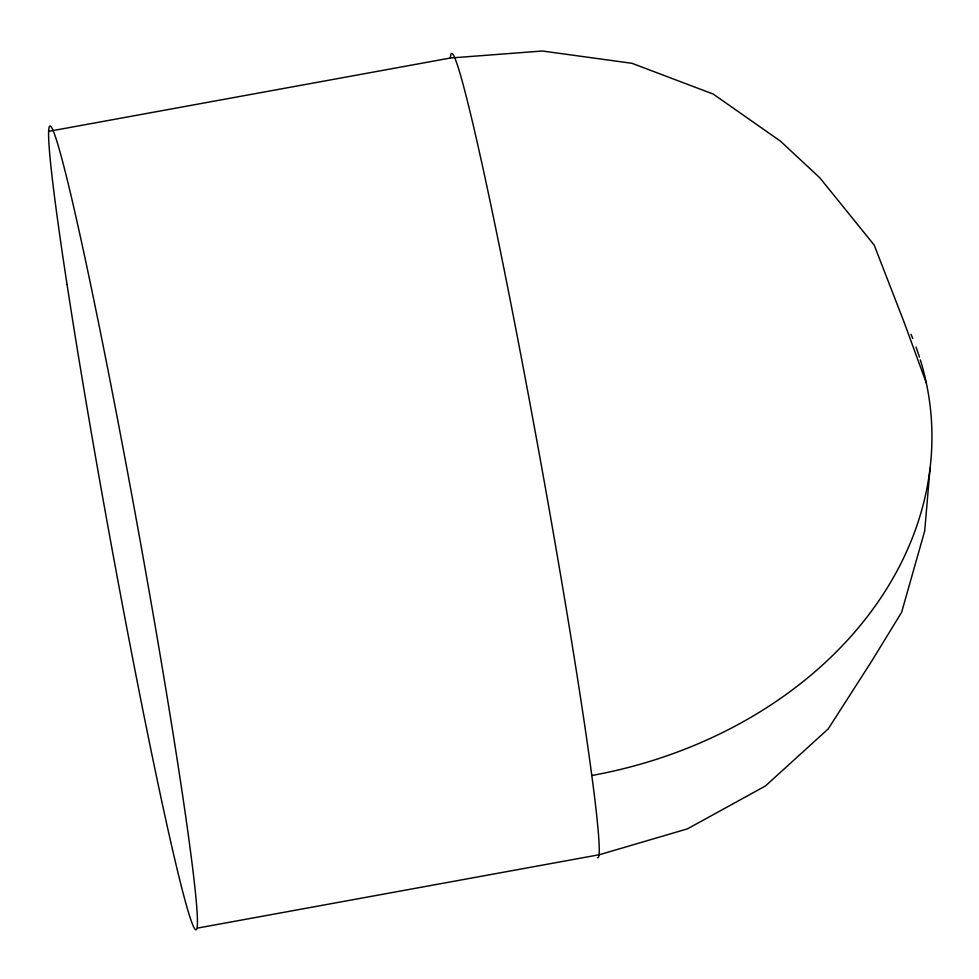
<?xml version="1.0" encoding="UTF-8"?>
<svg xmlns="http://www.w3.org/2000/svg" width="979" height="979" viewBox="0 0 979 979"><rect width="100%" height="100%" fill="white"/><g stroke="black" fill="none" stroke-linecap="round" stroke-linejoin="round"><path stroke-width="1.47" d="M930.05 468.158L924.714 530.912L901.622 612.316L871.432 661.571L828.234 728.89L765.48 785.941L687.454 828.858L599.454 854.704L198.027 927.994M48.95 131.308L450.377 58.018L542.342 51.006L631.993 63.305L713.238 94.082L780.532 141.221L819.802 177.799L874.186 245.056L904.192 322.421L926.342 383.07M450.377 58.018A408.316 14.575 79.7 0 1 536.651 439.559A408.316 14.575 79.7 0 1 597.41 857.641M920.346 359.929A408.316 325.762 -7.6 0 1 592.099 775.454M910.996 334.292A408.316 325.762 -7.6 0 1 912.734 338.514M916.014 347.019A408.316 325.762 -7.6 0 1 919.452 357.054M67.061 284.583A408.316 14.575 79.7 0 0 194.123 927.811A408.316 14.575 79.7 0 0 109.269 376.56A408.316 14.575 79.7 0 0 67.061 284.583"/></g></svg>
